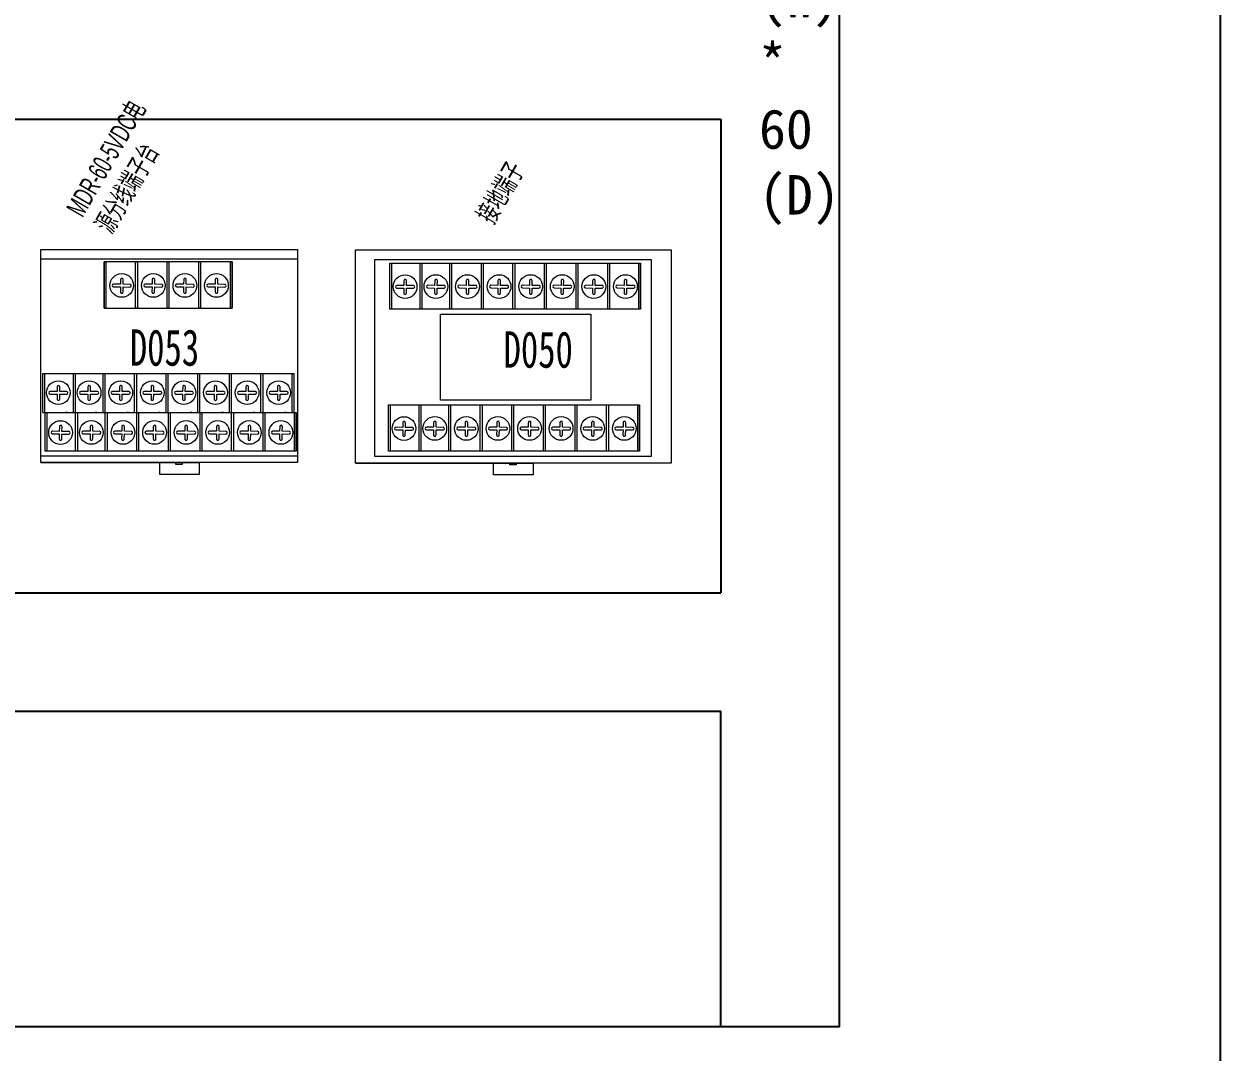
# Model space of a CAD drawing. Header units: millimetres. Extents: x 336 to 12810, y -1577 to 4105.
# Drawn here: x 8612.9 to 8915.8, y 1359.2 to 1619.7 of the extents above; entities that cross this region are included whole.
import ezdxf

# ---------------------------------------------------------------- set-up
doc = ezdxf.new("R2010")
doc.units = ezdxf.units.MM
doc.layers.add('TEXT', color=2, linetype='Continuous')
doc.styles.add('ST', font='', dxfattribs={"width": 0.8, "height": 300})
doc.styles.get("Standard").update_dxf_attribs({"font": ''})
doc.styles.add('样式 8', font='arial.ttf', dxfattribs={"width": 0.6, "height": 2.5})
doc.styles.get('ST').set_extended_font_data('SimSun')
doc.styles.get('Standard').set_extended_font_data('SimSun')

msp = doc.modelspace()

# ---------------------------------------------------------------- linework, layer by layer
for p, q in [((8249.374, 1595.542), (8789.374, 1595.542)), ((8789.374, 1595.542), (8789.374, 1475.542)), ((8249.374, 1475.542), (8789.374, 1475.542)), ((8249.374, 1445.542), (8789.374, 1445.542)), ((8789.374, 1365.542), (8789.374, 1445.542))]:
    msp.add_line(p, q)
at = {"lineweight": 0}
for p, q in [((8617.184, 1508.501), (8652.288, 1508.501)), ((8657.288, 1508.501), (8647.288, 1508.501)), ((8652.288, 1508.501), (8657.288, 1508.501)), ((8696.834, 1508.372), (8736.834, 1508.372)), ((8741.834, 1508.372), (8731.834, 1508.372)), ((8736.834, 1508.372), (8741.834, 1508.372))]:
    msp.add_line(p, q, dxfattribs=at)
at = {"color": 1}
msp.add_lwpolyline([(8148.129, 1948.152), (8915.823, 1948.152), (8915.823, 941.851), (8148.129, 941.851)], close=True, dxfattribs=at)
msp.add_lwpolyline([(8219.374, 1855.542), (8819.374, 1855.542), (8819.374, 1365.542), (8219.374, 1365.542)], close=True)
at = {"lineweight": 0}
for points in [[(8617.184, 1562.501), (8682.184, 1562.501), (8682.184, 1508.501), (8617.184, 1508.501)], [(8696.834, 1562.372), (8776.834, 1562.372), (8776.834, 1508.372), (8696.834, 1508.372)], [(8617.184, 1560.115), (8682.184, 1560.115), (8682.184, 1510.146), (8617.184, 1510.146)], [(8633.169, 1559.343), (8633.607, 1559.343), (8633.607, 1547.671), (8633.169, 1547.671)], [(8633.169, 1547.671), (8665.607, 1547.671), (8665.607, 1559.343), (8633.169, 1559.343)], [(8641.169, 1559.343), (8641.607, 1559.343), (8641.607, 1547.671), (8641.169, 1547.671)], [(8649.169, 1559.343), (8649.607, 1559.343), (8649.607, 1547.671), (8649.169, 1547.671)], [(8657.169, 1559.343), (8657.607, 1559.343), (8657.607, 1547.671), (8657.169, 1547.671)], [(8657.169, 1559.343), (8657.607, 1559.343), (8657.607, 1547.671), (8657.169, 1547.671)], [(8665.169, 1559.343), (8665.607, 1559.343), (8665.607, 1547.671), (8665.169, 1547.671)], [(8701.73, 1559.987), (8771.696, 1559.987), (8771.696, 1510.018), (8701.73, 1510.018)], [(8705.51, 1559.071), (8768.637, 1559.071), (8768.637, 1547.399), (8705.51, 1547.399)], [(8705.51, 1559.071), (8705.948, 1559.071), (8705.948, 1547.399), (8705.51, 1547.399)], [(8713.238, 1559.071), (8713.676, 1559.071), (8713.676, 1547.399), (8713.238, 1547.399)], [(8720.743, 1559.071), (8721.181, 1559.071), (8721.181, 1547.399), (8720.743, 1547.399)], [(8728.743, 1559.071), (8729.181, 1559.071), (8729.181, 1547.399), (8728.743, 1547.399)], [(8736.743, 1559.071), (8737.181, 1559.071), (8737.181, 1547.399), (8736.743, 1547.399)], [(8744.743, 1559.071), (8745.181, 1559.071), (8745.181, 1547.399), (8744.743, 1547.399)], [(8752.743, 1559.071), (8753.181, 1559.071), (8753.181, 1547.399), (8752.743, 1547.399)], [(8760.743, 1559.071), (8761.181, 1559.071), (8761.181, 1547.399), (8760.743, 1547.399)], [(8768.637, 1559.071), (8769.075, 1559.071), (8769.075, 1547.399), (8768.637, 1547.399)], [(8756.458, 1524.323), (8718.347, 1524.323), (8718.347, 1546.079), (8756.458, 1546.079)], [(8705.224, 1523.117), (8768.35, 1523.117), (8768.35, 1511.445), (8705.224, 1511.445)], [(8705.224, 1523.117), (8705.662, 1523.117), (8705.662, 1511.445), (8705.224, 1511.445)], [(8712.951, 1523.117), (8713.389, 1523.117), (8713.389, 1511.445), (8712.951, 1511.445)], [(8720.456, 1523.117), (8720.894, 1523.117), (8720.894, 1511.445), (8720.456, 1511.445)], [(8728.456, 1523.117), (8728.894, 1523.117), (8728.894, 1511.445), (8728.456, 1511.445)], [(8736.456, 1523.117), (8736.894, 1523.117), (8736.894, 1511.445), (8736.456, 1511.445)], [(8744.456, 1523.117), (8744.894, 1523.117), (8744.894, 1511.445), (8744.456, 1511.445)], [(8752.456, 1523.117), (8752.894, 1523.117), (8752.894, 1511.445), (8752.456, 1511.445)], [(8760.456, 1523.117), (8760.894, 1523.117), (8760.894, 1511.445), (8760.456, 1511.445)], [(8768.35, 1523.117), (8768.789, 1523.117), (8768.789, 1511.445), (8768.35, 1511.445)], [(8647.288, 1508.501), (8657.288, 1508.501), (8657.288, 1505.501), (8647.288, 1505.501)], [(8651.375, 1508.501), (8652.99, 1508.501), (8652.99, 1508.066), (8651.375, 1508.066)], [(8652.288, 1508.501), (8653.998, 1508.501), (8653.998, 1508.501), (8652.288, 1508.501)], [(8731.834, 1508.372), (8741.834, 1508.372), (8741.834, 1505.372), (8731.834, 1505.372)], [(8735.921, 1508.372), (8737.535, 1508.372), (8737.535, 1507.938), (8735.921, 1507.938)], [(8736.834, 1508.372), (8738.543, 1508.372), (8738.543, 1508.372), (8736.834, 1508.372)]]:
    msp.add_lwpolyline(points, close=True, dxfattribs=at)
for points in [[(8637.341, 1554.868), (8637.337, 1554.868), (8637.328, 1553.683)], [(8637.999, 1553.679), (8638.008, 1554.863)], [(8645.341, 1554.868), (8645.337, 1554.868), (8645.328, 1553.683)], [(8645.999, 1553.679), (8646.008, 1554.863)], [(8653.341, 1554.868), (8653.337, 1554.868), (8653.328, 1553.683)], [(8653.999, 1553.679), (8654.008, 1554.863)], [(8661.341, 1554.868), (8661.337, 1554.868), (8661.328, 1553.683)], [(8661.999, 1553.679), (8662.008, 1554.863)], [(8709.114, 1554.58), (8709.11, 1554.58), (8709.101, 1553.395)], [(8709.773, 1553.391), (8709.782, 1554.575)], [(8716.915, 1554.596), (8716.911, 1554.596), (8716.901, 1553.411)], [(8717.573, 1553.406), (8717.582, 1554.591)], [(8724.915, 1554.596), (8724.911, 1554.596), (8724.901, 1553.411)], [(8725.573, 1553.406), (8725.582, 1554.591)], [(8732.915, 1554.596), (8732.911, 1554.596), (8732.901, 1553.411)], [(8733.573, 1553.406), (8733.582, 1554.591)], [(8740.915, 1554.596), (8740.911, 1554.596), (8740.901, 1553.411)], [(8741.573, 1553.406), (8741.582, 1554.591)], [(8748.915, 1554.596), (8748.911, 1554.596), (8748.901, 1553.411)], [(8749.573, 1553.406), (8749.582, 1554.591)], [(8756.915, 1554.596), (8756.911, 1554.596), (8756.901, 1553.411)], [(8757.573, 1553.406), (8757.582, 1554.591)], [(8764.915, 1554.596), (8764.911, 1554.596), (8764.901, 1553.411)], [(8765.573, 1553.406), (8765.582, 1554.591)], [(8635.554, 1553.027), (8637.323, 1553.014)], [(8637.328, 1553.683), (8635.559, 1553.695)], [(8637.323, 1553.014), (8637.313, 1551.751)], [(8637.981, 1551.746), (8637.985, 1551.746), (8637.994, 1553.008)], [(8637.994, 1553.008), (8639.735, 1552.995), (8639.735, 1552.999)], [(8639.74, 1553.667), (8637.999, 1553.679)], [(8643.554, 1553.027), (8645.323, 1553.014)], [(8645.328, 1553.683), (8643.559, 1553.695)], [(8645.323, 1553.014), (8645.313, 1551.751)], [(8645.981, 1551.746), (8645.985, 1551.746), (8645.994, 1553.008)], [(8645.994, 1553.008), (8647.735, 1552.995), (8647.735, 1552.999)], [(8647.74, 1553.667), (8645.999, 1553.679)], [(8651.554, 1553.027), (8653.323, 1553.014)], [(8653.328, 1553.683), (8651.559, 1553.695)], [(8653.323, 1553.014), (8653.313, 1551.751)], [(8653.981, 1551.746), (8653.985, 1551.746), (8653.994, 1553.008)], [(8653.994, 1553.008), (8655.735, 1552.995), (8655.735, 1552.999)], [(8655.74, 1553.667), (8653.999, 1553.679)], [(8659.554, 1553.027), (8661.323, 1553.014)], [(8661.328, 1553.683), (8659.559, 1553.695)], [(8661.323, 1553.014), (8661.313, 1551.751)], [(8661.981, 1551.746), (8661.985, 1551.746), (8661.994, 1553.008)], [(8661.994, 1553.008), (8663.735, 1552.995), (8663.735, 1552.999)], [(8663.74, 1553.667), (8661.999, 1553.679)], [(8707.327, 1552.739), (8709.096, 1552.726)], [(8709.101, 1553.395), (8707.332, 1553.407)], [(8709.096, 1552.726), (8709.086, 1551.463)], [(8709.754, 1551.458), (8709.758, 1551.458), (8709.767, 1552.721)], [(8709.767, 1552.721), (8711.508, 1552.707), (8711.508, 1552.711)], [(8711.513, 1553.379), (8709.773, 1553.391)], [(8715.128, 1552.755), (8716.896, 1552.742)], [(8716.901, 1553.411), (8715.133, 1553.423)], [(8716.896, 1552.742), (8716.887, 1551.479)], [(8717.554, 1551.473), (8717.558, 1551.473), (8717.568, 1552.736)], [(8717.568, 1552.736), (8719.309, 1552.723), (8719.309, 1552.727)], [(8719.314, 1553.395), (8717.573, 1553.406)], [(8723.128, 1552.755), (8724.896, 1552.742)], [(8724.901, 1553.411), (8723.133, 1553.423)], [(8724.896, 1552.742), (8724.887, 1551.479)], [(8725.554, 1551.473), (8725.558, 1551.473), (8725.568, 1552.736)], [(8725.568, 1552.736), (8727.309, 1552.723), (8727.309, 1552.727)], [(8727.314, 1553.395), (8725.573, 1553.406)], [(8731.128, 1552.755), (8732.896, 1552.742)], [(8732.901, 1553.411), (8731.133, 1553.423)], [(8732.896, 1552.742), (8732.887, 1551.479)], [(8733.554, 1551.473), (8733.558, 1551.473), (8733.568, 1552.736)], [(8733.568, 1552.736), (8735.309, 1552.723), (8735.309, 1552.727)], [(8735.314, 1553.395), (8733.573, 1553.406)], [(8739.128, 1552.755), (8740.896, 1552.742)], [(8740.901, 1553.411), (8739.133, 1553.423)], [(8740.896, 1552.742), (8740.887, 1551.479)], [(8741.554, 1551.473), (8741.558, 1551.473), (8741.568, 1552.736)], [(8741.568, 1552.736), (8743.309, 1552.723), (8743.309, 1552.727)], [(8743.314, 1553.395), (8741.573, 1553.406)], [(8747.128, 1552.755), (8748.896, 1552.742)], [(8748.901, 1553.411), (8747.133, 1553.423)], [(8748.896, 1552.742), (8748.887, 1551.479)], [(8749.554, 1551.473), (8749.558, 1551.473), (8749.568, 1552.736)], [(8749.568, 1552.736), (8751.309, 1552.723), (8751.309, 1552.727)], [(8751.314, 1553.395), (8749.573, 1553.406)], [(8755.128, 1552.755), (8756.896, 1552.742)], [(8756.901, 1553.411), (8755.133, 1553.423)], [(8756.896, 1552.742), (8756.887, 1551.479)], [(8757.554, 1551.473), (8757.558, 1551.473), (8757.568, 1552.736)], [(8757.568, 1552.736), (8759.309, 1552.723), (8759.309, 1552.727)], [(8759.314, 1553.395), (8757.573, 1553.406)], [(8763.128, 1552.755), (8764.896, 1552.742)], [(8764.901, 1553.411), (8763.133, 1553.423)], [(8764.896, 1552.742), (8764.887, 1551.479)], [(8765.554, 1551.473), (8765.558, 1551.473), (8765.568, 1552.736)], [(8765.568, 1552.736), (8767.309, 1552.723), (8767.309, 1552.727)], [(8767.314, 1553.395), (8765.573, 1553.406)], [(8617.686, 1521.222), (8617.686, 1531.075), (8618.125, 1531.075), (8618.125, 1521.222)], [(8617.686, 1531.075), (8681.251, 1531.075)], [(8625.414, 1521.222), (8625.414, 1531.075), (8625.852, 1531.075), (8625.852, 1521.222)], [(8632.919, 1521.222), (8632.919, 1531.075), (8633.357, 1531.075), (8633.357, 1521.222)], [(8640.919, 1521.222), (8640.919, 1531.075), (8641.357, 1531.075), (8641.357, 1521.222)], [(8648.919, 1521.222), (8648.919, 1531.075), (8649.357, 1531.075), (8649.357, 1521.222)], [(8656.919, 1521.222), (8656.919, 1531.075), (8657.357, 1531.075), (8657.357, 1521.222)], [(8664.919, 1521.222), (8664.919, 1531.075), (8665.357, 1531.075), (8665.357, 1521.222)], [(8672.919, 1521.222), (8672.919, 1531.075), (8673.357, 1531.075), (8673.357, 1521.222)], [(8680.813, 1521.222), (8680.813, 1531.075), (8681.251, 1531.075), (8681.251, 1521.222)], [(8621.29, 1527.703), (8621.286, 1527.703), (8621.277, 1526.518)], [(8621.949, 1526.513), (8621.958, 1527.698)], [(8629.091, 1527.718), (8629.087, 1527.718), (8629.078, 1526.533)], [(8629.75, 1526.529), (8629.759, 1527.713)], [(8637.091, 1527.718), (8637.087, 1527.718), (8637.078, 1526.533)], [(8637.75, 1526.529), (8637.759, 1527.713)], [(8645.091, 1527.718), (8645.087, 1527.718), (8645.078, 1526.533)], [(8645.75, 1526.529), (8645.759, 1527.713)], [(8653.091, 1527.718), (8653.087, 1527.718), (8653.078, 1526.533)], [(8653.75, 1526.529), (8653.759, 1527.713)], [(8661.091, 1527.718), (8661.087, 1527.718), (8661.078, 1526.533)], [(8661.75, 1526.529), (8661.759, 1527.713)], [(8669.091, 1527.718), (8669.087, 1527.718), (8669.078, 1526.533)], [(8669.75, 1526.529), (8669.759, 1527.713)], [(8677.091, 1527.718), (8677.087, 1527.718), (8677.078, 1526.533)], [(8677.75, 1526.529), (8677.759, 1527.713)], [(8619.504, 1525.862), (8621.272, 1525.848)], [(8621.277, 1526.518), (8619.509, 1526.529)], [(8621.272, 1525.848), (8621.263, 1524.585)], [(8621.93, 1524.58), (8621.934, 1524.58), (8621.944, 1525.843)], [(8621.944, 1525.843), (8623.684, 1525.83), (8623.684, 1525.834)], [(8623.69, 1526.501), (8621.949, 1526.513)], [(8627.304, 1525.877), (8629.073, 1525.864)], [(8629.078, 1526.533), (8627.309, 1526.545)], [(8629.073, 1525.864), (8629.063, 1524.601)], [(8629.731, 1524.596), (8629.735, 1524.596), (8629.745, 1525.859)], [(8629.745, 1525.859), (8631.485, 1525.845), (8631.485, 1525.849)], [(8631.49, 1526.517), (8629.75, 1526.529)], [(8635.304, 1525.877), (8637.073, 1525.864)], [(8637.078, 1526.533), (8635.309, 1526.545)], [(8637.073, 1525.864), (8637.063, 1524.601)], [(8637.731, 1524.596), (8637.735, 1524.596), (8637.745, 1525.859)], [(8637.745, 1525.859), (8639.485, 1525.845), (8639.485, 1525.849)], [(8639.49, 1526.517), (8637.75, 1526.529)], [(8643.304, 1525.877), (8645.073, 1525.864)], [(8645.078, 1526.533), (8643.309, 1526.545)], [(8645.073, 1525.864), (8645.063, 1524.601)], [(8645.731, 1524.596), (8645.735, 1524.596), (8645.745, 1525.859)], [(8645.745, 1525.859), (8647.485, 1525.845), (8647.485, 1525.849)], [(8647.49, 1526.517), (8645.75, 1526.529)], [(8651.304, 1525.877), (8653.073, 1525.864)], [(8653.078, 1526.533), (8651.309, 1526.545)], [(8653.073, 1525.864), (8653.063, 1524.601)], [(8653.731, 1524.596), (8653.735, 1524.596), (8653.745, 1525.859)], [(8653.745, 1525.859), (8655.485, 1525.845), (8655.485, 1525.849)], [(8655.49, 1526.517), (8653.75, 1526.529)], [(8659.304, 1525.877), (8661.073, 1525.864)], [(8661.078, 1526.533), (8659.309, 1526.545)], [(8661.073, 1525.864), (8661.063, 1524.601)], [(8661.731, 1524.596), (8661.735, 1524.596), (8661.745, 1525.859)], [(8661.745, 1525.859), (8663.485, 1525.845), (8663.485, 1525.849)], [(8663.49, 1526.517), (8661.75, 1526.529)], [(8667.304, 1525.877), (8669.073, 1525.864)], [(8669.078, 1526.533), (8667.309, 1526.545)], [(8669.073, 1525.864), (8669.063, 1524.601)], [(8669.731, 1524.596), (8669.735, 1524.596), (8669.745, 1525.859)], [(8669.745, 1525.859), (8671.485, 1525.845), (8671.485, 1525.849)], [(8671.49, 1526.517), (8669.75, 1526.529)], [(8675.304, 1525.877), (8677.073, 1525.864)], [(8677.078, 1526.533), (8675.309, 1526.545)], [(8677.073, 1525.864), (8677.063, 1524.601)], [(8677.731, 1524.596), (8677.735, 1524.596), (8677.745, 1525.859)], [(8677.745, 1525.859), (8679.485, 1525.845), (8679.485, 1525.849)], [(8679.49, 1526.517), (8677.75, 1526.529)], [(8617.686, 1521.222), (8681.816, 1521.222)], [(8681.378, 1521.222), (8681.378, 1511.369), (8618.251, 1511.369), (8618.251, 1521.222)], [(8618.251, 1521.222), (8618.689, 1521.222)], [(8618.689, 1521.222), (8618.689, 1511.369), (8618.251, 1511.369), (8618.251, 1521.222)], [(8623.878, 1521.222), (8623.44, 1521.222)], [(8625.978, 1521.222), (8626.417, 1521.222)], [(8626.417, 1521.222), (8626.417, 1511.369), (8625.978, 1511.369), (8625.978, 1521.222)], [(8631.383, 1521.222), (8630.945, 1521.222)], [(8633.484, 1521.222), (8633.922, 1521.222)], [(8633.922, 1521.222), (8633.922, 1511.369), (8633.484, 1511.369), (8633.484, 1521.222)], [(8639.383, 1521.222), (8638.945, 1521.222)], [(8641.484, 1521.222), (8641.922, 1521.222)], [(8641.922, 1521.222), (8641.922, 1511.369), (8641.484, 1511.369), (8641.484, 1521.222)], [(8647.383, 1521.222), (8646.945, 1521.222)], [(8649.484, 1521.222), (8649.922, 1521.222)], [(8649.922, 1521.222), (8649.922, 1511.369), (8649.484, 1511.369), (8649.484, 1521.222)], [(8655.383, 1521.222), (8654.945, 1521.222)], [(8657.484, 1521.222), (8657.922, 1521.222)], [(8657.922, 1521.222), (8657.922, 1511.369), (8657.484, 1511.369), (8657.484, 1521.222)], [(8663.383, 1521.222), (8662.945, 1521.222)], [(8665.484, 1521.222), (8665.922, 1521.222)], [(8665.922, 1521.222), (8665.922, 1511.369), (8665.484, 1511.369), (8665.484, 1521.222)], [(8671.383, 1521.222), (8670.945, 1521.222)], [(8673.922, 1521.222), (8673.922, 1511.369), (8673.484, 1511.369), (8673.484, 1521.222)], [(8673.484, 1521.222), (8673.922, 1521.222)], [(8679.277, 1521.222), (8678.839, 1521.222)], [(8681.816, 1521.222), (8681.816, 1511.369), (8681.378, 1511.369), (8681.378, 1521.222)], [(8708.828, 1518.626), (8708.824, 1518.626), (8708.814, 1517.441)], [(8709.486, 1517.437), (8709.495, 1518.621)], [(8716.628, 1518.642), (8716.624, 1518.642), (8716.615, 1517.457)], [(8717.287, 1517.452), (8717.296, 1518.637)], [(8724.628, 1518.642), (8724.624, 1518.642), (8724.615, 1517.457)], [(8725.287, 1517.452), (8725.296, 1518.637)], [(8732.628, 1518.642), (8732.624, 1518.642), (8732.615, 1517.457)], [(8733.287, 1517.452), (8733.296, 1518.637)], [(8740.628, 1518.642), (8740.624, 1518.642), (8740.615, 1517.457)], [(8741.287, 1517.452), (8741.296, 1518.637)], [(8748.628, 1518.642), (8748.624, 1518.642), (8748.615, 1517.457)], [(8749.287, 1517.452), (8749.296, 1518.637)], [(8756.628, 1518.642), (8756.624, 1518.642), (8756.615, 1517.457)], [(8757.287, 1517.452), (8757.296, 1518.637)], [(8764.628, 1518.642), (8764.624, 1518.642), (8764.615, 1517.457)], [(8765.287, 1517.452), (8765.296, 1518.637)], [(8620.068, 1515.77), (8621.837, 1515.756)], [(8621.842, 1516.426), (8620.073, 1516.438)], [(8621.837, 1515.756), (8621.827, 1514.493)], [(8621.855, 1517.611), (8621.851, 1517.611), (8621.842, 1516.426)], [(8622.495, 1514.488), (8622.499, 1514.488), (8622.508, 1515.751)], [(8622.508, 1515.751), (8624.249, 1515.738), (8624.249, 1515.742)], [(8622.513, 1516.421), (8622.522, 1517.606)], [(8624.254, 1516.41), (8622.513, 1516.421)], [(8627.869, 1515.786), (8629.637, 1515.772)], [(8629.642, 1516.441), (8627.874, 1516.453)], [(8629.637, 1515.772), (8629.628, 1514.509)], [(8629.655, 1517.627), (8629.651, 1517.627), (8629.642, 1516.441)], [(8630.295, 1514.504), (8630.299, 1514.504), (8630.309, 1515.767)], [(8630.309, 1515.767), (8632.049, 1515.754), (8632.049, 1515.758)], [(8630.314, 1516.437), (8630.323, 1517.622)], [(8632.054, 1516.425), (8630.314, 1516.437)], [(8635.869, 1515.786), (8637.637, 1515.772)], [(8637.642, 1516.441), (8635.874, 1516.453)], [(8637.637, 1515.772), (8637.628, 1514.509)], [(8637.655, 1517.627), (8637.651, 1517.627), (8637.642, 1516.441)], [(8638.295, 1514.504), (8638.299, 1514.504), (8638.309, 1515.767)], [(8638.309, 1515.767), (8640.049, 1515.754), (8640.049, 1515.758)], [(8638.314, 1516.437), (8638.323, 1517.622)], [(8640.054, 1516.425), (8638.314, 1516.437)], [(8643.869, 1515.786), (8645.637, 1515.772)], [(8645.642, 1516.441), (8643.874, 1516.453)], [(8645.637, 1515.772), (8645.628, 1514.509)], [(8645.655, 1517.627), (8645.651, 1517.627), (8645.642, 1516.441)], [(8646.295, 1514.504), (8646.299, 1514.504), (8646.309, 1515.767)], [(8646.309, 1515.767), (8648.049, 1515.754), (8648.049, 1515.758)], [(8646.314, 1516.437), (8646.323, 1517.622)], [(8648.054, 1516.425), (8646.314, 1516.437)], [(8651.869, 1515.786), (8653.637, 1515.772)], [(8653.642, 1516.441), (8651.874, 1516.453)], [(8653.637, 1515.772), (8653.628, 1514.509)], [(8653.655, 1517.627), (8653.651, 1517.627), (8653.642, 1516.441)], [(8654.295, 1514.504), (8654.299, 1514.504), (8654.309, 1515.767)], [(8654.309, 1515.767), (8656.049, 1515.754), (8656.049, 1515.758)], [(8654.314, 1516.437), (8654.323, 1517.622)], [(8656.054, 1516.425), (8654.314, 1516.437)], [(8659.869, 1515.786), (8661.637, 1515.772)], [(8661.642, 1516.441), (8659.874, 1516.453)], [(8661.637, 1515.772), (8661.628, 1514.509)], [(8661.655, 1517.627), (8661.651, 1517.627), (8661.642, 1516.441)], [(8662.295, 1514.504), (8662.299, 1514.504), (8662.309, 1515.767)], [(8662.309, 1515.767), (8664.049, 1515.754), (8664.049, 1515.758)], [(8662.314, 1516.437), (8662.323, 1517.622)], [(8664.054, 1516.425), (8662.314, 1516.437)], [(8667.869, 1515.786), (8669.637, 1515.772)], [(8669.642, 1516.441), (8667.874, 1516.453)], [(8669.637, 1515.772), (8669.628, 1514.509)], [(8669.655, 1517.627), (8669.651, 1517.627), (8669.642, 1516.441)], [(8670.295, 1514.504), (8670.299, 1514.504), (8670.309, 1515.767)], [(8670.309, 1515.767), (8672.049, 1515.754), (8672.049, 1515.758)], [(8670.314, 1516.437), (8670.323, 1517.622)], [(8672.054, 1516.425), (8670.314, 1516.437)], [(8675.869, 1515.786), (8677.637, 1515.772)], [(8677.642, 1516.441), (8675.874, 1516.453)], [(8677.637, 1515.772), (8677.628, 1514.509)], [(8677.655, 1517.627), (8677.651, 1517.627), (8677.642, 1516.441)], [(8678.295, 1514.504), (8678.299, 1514.504), (8678.309, 1515.767)], [(8678.309, 1515.767), (8680.049, 1515.754), (8680.049, 1515.758)], [(8678.314, 1516.437), (8678.323, 1517.622)], [(8680.054, 1516.425), (8678.314, 1516.437)], [(8707.041, 1516.785), (8708.809, 1516.772)], [(8708.814, 1517.441), (8707.046, 1517.453)], [(8708.809, 1516.772), (8708.8, 1515.509)], [(8709.467, 1515.504), (8709.471, 1515.504), (8709.481, 1516.767)], [(8709.481, 1516.767), (8711.222, 1516.753), (8711.222, 1516.757)], [(8711.227, 1517.425), (8709.486, 1517.437)], [(8714.842, 1516.801), (8716.61, 1516.787)], [(8716.615, 1517.457), (8714.847, 1517.469)], [(8716.61, 1516.787), (8716.6, 1515.524)], [(8717.268, 1515.519), (8717.272, 1515.519), (8717.282, 1516.782)], [(8717.282, 1516.782), (8719.022, 1516.769), (8719.022, 1516.773)], [(8719.027, 1517.441), (8717.287, 1517.452)], [(8722.842, 1516.801), (8724.61, 1516.787)], [(8724.615, 1517.457), (8722.847, 1517.469)], [(8724.61, 1516.787), (8724.6, 1515.524)], [(8725.268, 1515.519), (8725.272, 1515.519), (8725.282, 1516.782)], [(8725.282, 1516.782), (8727.022, 1516.769), (8727.022, 1516.773)], [(8727.027, 1517.441), (8725.287, 1517.452)], [(8730.842, 1516.801), (8732.61, 1516.787)], [(8732.615, 1517.457), (8730.847, 1517.469)], [(8732.61, 1516.787), (8732.6, 1515.524)], [(8733.268, 1515.519), (8733.272, 1515.519), (8733.282, 1516.782)], [(8733.282, 1516.782), (8735.022, 1516.769), (8735.022, 1516.773)], [(8735.027, 1517.441), (8733.287, 1517.452)], [(8738.842, 1516.801), (8740.61, 1516.787)], [(8740.615, 1517.457), (8738.847, 1517.469)], [(8740.61, 1516.787), (8740.6, 1515.524)], [(8741.268, 1515.519), (8741.272, 1515.519), (8741.282, 1516.782)], [(8741.282, 1516.782), (8743.022, 1516.769), (8743.022, 1516.773)], [(8743.027, 1517.441), (8741.287, 1517.452)], [(8746.842, 1516.801), (8748.61, 1516.787)], [(8748.615, 1517.457), (8746.847, 1517.469)], [(8748.61, 1516.787), (8748.6, 1515.524)], [(8749.268, 1515.519), (8749.272, 1515.519), (8749.282, 1516.782)], [(8749.282, 1516.782), (8751.022, 1516.769), (8751.022, 1516.773)], [(8751.027, 1517.441), (8749.287, 1517.452)], [(8754.842, 1516.801), (8756.61, 1516.787)], [(8756.615, 1517.457), (8754.847, 1517.469)], [(8756.61, 1516.787), (8756.6, 1515.524)], [(8757.268, 1515.519), (8757.272, 1515.519), (8757.282, 1516.782)], [(8757.282, 1516.782), (8759.022, 1516.769), (8759.022, 1516.773)], [(8759.027, 1517.441), (8757.287, 1517.452)], [(8762.842, 1516.801), (8764.61, 1516.787)], [(8764.615, 1517.457), (8762.847, 1517.469)], [(8764.61, 1516.787), (8764.6, 1515.524)], [(8765.268, 1515.519), (8765.272, 1515.519), (8765.282, 1516.782)], [(8765.282, 1516.782), (8767.022, 1516.769), (8767.022, 1516.773)], [(8767.027, 1517.441), (8765.287, 1517.452)]]:
    msp.add_lwpolyline(points, dxfattribs=at)
for centre in [(8637.643, 1553.382), (8645.643, 1553.382), (8653.643, 1553.382), (8661.643, 1553.382), (8709.416, 1553.094), (8717.217, 1553.11), (8725.217, 1553.11), (8733.217, 1553.11), (8741.217, 1553.11), (8749.217, 1553.11), (8757.217, 1553.11), (8765.217, 1553.11), (8621.593, 1526.217), (8629.394, 1526.232), (8637.394, 1526.232), (8645.394, 1526.232), (8653.394, 1526.232), (8661.394, 1526.232), (8669.394, 1526.232), (8677.394, 1526.232), (8622.157, 1516.125), (8629.958, 1516.141), (8637.958, 1516.141), (8645.958, 1516.141), (8653.958, 1516.141), (8661.958, 1516.141), (8669.958, 1516.141), (8677.958, 1516.141), (8709.13, 1517.14), (8716.931, 1517.156), (8724.931, 1517.156), (8732.931, 1517.156), (8740.931, 1517.156), (8748.931, 1517.156), (8756.931, 1517.156), (8764.931, 1517.156)]:
    msp.add_circle(centre, 3, dxfattribs=at)
for centre, radius, start, end in [((8637.643, 1553.382), 1.5, 101.62647, 101.79811), ((8637.675, 1554.866), 0.334, 355.15261, 182.43139), ((8637.643, 1553.382), 1.5, 75.91869, 75.95753), ((8645.643, 1553.382), 1.5, 101.62647, 101.79811), ((8645.675, 1554.866), 0.334, 355.15261, 182.43139), ((8645.643, 1553.382), 1.5, 75.91869, 75.95753), ((8653.643, 1553.382), 1.5, 101.62647, 101.79811), ((8653.675, 1554.866), 0.334, 355.15261, 182.43139), ((8653.643, 1553.382), 1.5, 75.91869, 75.95753), ((8661.643, 1553.382), 1.5, 101.62647, 101.79811), ((8661.675, 1554.866), 0.334, 355.15261, 182.43139), ((8661.643, 1553.382), 1.5, 75.91869, 75.95753), ((8709.416, 1553.094), 1.5, 101.62647, 101.79811), ((8709.448, 1554.578), 0.334, 355.15261, 182.43139), ((8709.416, 1553.094), 1.5, 75.91869, 75.95753), ((8717.217, 1553.11), 1.5, 101.62647, 101.79811), ((8717.248, 1554.594), 0.334, 355.15261, 182.43139), ((8717.217, 1553.11), 1.5, 75.91869, 75.95753), ((8725.217, 1553.11), 1.5, 101.62647, 101.79811), ((8725.248, 1554.594), 0.334, 355.15261, 182.43139), ((8725.217, 1553.11), 1.5, 75.91869, 75.95753), ((8733.217, 1553.11), 1.5, 101.62647, 101.79811), ((8733.248, 1554.594), 0.334, 355.15261, 182.43139), ((8733.217, 1553.11), 1.5, 75.91869, 75.95753), ((8741.217, 1553.11), 1.5, 101.62647, 101.79811), ((8741.248, 1554.594), 0.334, 355.15261, 182.43139), ((8741.217, 1553.11), 1.5, 75.91869, 75.95753), ((8749.217, 1553.11), 1.5, 101.62647, 101.79811), ((8749.248, 1554.594), 0.334, 355.15261, 182.43139), ((8749.217, 1553.11), 1.5, 75.91869, 75.95753), ((8757.217, 1553.11), 1.5, 101.62647, 101.79811), ((8757.248, 1554.594), 0.334, 355.15261, 182.43139), ((8757.217, 1553.11), 1.5, 75.91869, 75.95753), ((8765.217, 1553.11), 1.5, 101.62647, 101.79811), ((8765.248, 1554.594), 0.334, 355.15261, 182.43139), ((8765.217, 1553.11), 1.5, 75.91869, 75.95753), ((8635.557, 1553.361), 0.334, 89.56238, 269.56238), ((8637.647, 1551.748), 0.334, 179.56238, 359.56238), ((8639.737, 1553.333), 0.334, 269.56238, 89.67132), ((8643.557, 1553.361), 0.334, 89.56238, 269.56238), ((8645.647, 1551.748), 0.334, 179.56238, 359.56238), ((8647.737, 1553.333), 0.334, 269.56238, 89.67132), ((8651.557, 1553.361), 0.334, 89.56238, 269.56238), ((8653.647, 1551.748), 0.334, 179.56238, 359.56238), ((8655.737, 1553.333), 0.334, 269.56238, 89.67132), ((8659.557, 1553.361), 0.334, 89.56238, 269.56238), ((8661.647, 1551.748), 0.334, 179.56238, 359.56238), ((8663.737, 1553.333), 0.334, 269.56238, 89.67132), ((8707.33, 1553.073), 0.334, 89.56238, 269.56238), ((8709.42, 1551.46), 0.334, 179.56238, 359.56238), ((8711.511, 1553.045), 0.334, 269.56238, 89.67132), ((8715.13, 1553.089), 0.334, 89.56238, 269.56238), ((8717.221, 1551.476), 0.334, 179.56238, 359.56238), ((8719.311, 1553.061), 0.334, 269.56238, 89.67132), ((8723.13, 1553.089), 0.334, 89.56238, 269.56238), ((8725.221, 1551.476), 0.334, 179.56238, 359.56238), ((8727.311, 1553.061), 0.334, 269.56238, 89.67132), ((8731.13, 1553.089), 0.334, 89.56238, 269.56238), ((8733.221, 1551.476), 0.334, 179.56238, 359.56238), ((8735.311, 1553.061), 0.334, 269.56238, 89.67132), ((8739.13, 1553.089), 0.334, 89.56238, 269.56238), ((8741.221, 1551.476), 0.334, 179.56238, 359.56238), ((8743.311, 1553.061), 0.334, 269.56238, 89.67132), ((8747.13, 1553.089), 0.334, 89.56238, 269.56238), ((8749.221, 1551.476), 0.334, 179.56238, 359.56238), ((8751.311, 1553.061), 0.334, 269.56238, 89.67132), ((8755.13, 1553.089), 0.334, 89.56238, 269.56238), ((8757.221, 1551.476), 0.334, 179.56238, 359.56238), ((8759.311, 1553.061), 0.334, 269.56238, 89.67132), ((8763.13, 1553.089), 0.334, 89.56238, 269.56238), ((8765.221, 1551.476), 0.334, 179.56238, 359.56238), ((8767.312, 1553.061), 0.334, 269.56238, 89.67132), ((8621.593, 1526.217), 1.5, 101.62647, 101.79811), ((8621.624, 1527.7), 0.334, 355.15261, 182.43139), ((8621.593, 1526.217), 1.5, 75.91869, 75.95753), ((8629.394, 1526.232), 1.5, 101.62647, 101.79811), ((8629.425, 1527.716), 0.334, 355.15261, 182.43139), ((8629.394, 1526.232), 1.5, 75.91869, 75.95753), ((8637.394, 1526.232), 1.5, 101.62647, 101.79811), ((8637.425, 1527.716), 0.334, 355.15261, 182.43139), ((8637.394, 1526.232), 1.5, 75.91869, 75.95753), ((8645.394, 1526.232), 1.5, 101.62647, 101.79811), ((8645.425, 1527.716), 0.334, 355.15261, 182.43139), ((8645.394, 1526.232), 1.5, 75.91869, 75.95753), ((8653.394, 1526.232), 1.5, 101.62647, 101.79811), ((8653.425, 1527.716), 0.334, 355.15261, 182.43139), ((8653.394, 1526.232), 1.5, 75.91869, 75.95753), ((8661.394, 1526.232), 1.5, 101.62647, 101.79811), ((8661.425, 1527.716), 0.334, 355.15261, 182.43139), ((8661.394, 1526.232), 1.5, 75.91869, 75.95753), ((8669.394, 1526.232), 1.5, 101.62647, 101.79811), ((8669.425, 1527.716), 0.334, 355.15261, 182.43139), ((8669.394, 1526.232), 1.5, 75.91869, 75.95753), ((8677.394, 1526.232), 1.5, 101.62647, 101.79811), ((8677.425, 1527.716), 0.334, 355.15261, 182.43139), ((8677.394, 1526.232), 1.5, 75.91869, 75.95753), ((8619.506, 1526.195), 0.334, 89.56238, 269.56238), ((8621.596, 1524.583), 0.334, 179.56238, 359.56238), ((8623.687, 1526.168), 0.334, 269.56238, 89.67132), ((8627.307, 1526.211), 0.334, 89.56238, 269.56238), ((8629.397, 1524.598), 0.334, 179.56238, 359.56238), ((8631.488, 1526.183), 0.334, 269.56238, 89.67132), ((8635.307, 1526.211), 0.334, 89.56238, 269.56238), ((8637.397, 1524.598), 0.334, 179.56238, 359.56238), ((8639.488, 1526.183), 0.334, 269.56238, 89.67132), ((8643.307, 1526.211), 0.334, 89.56238, 269.56238), ((8645.397, 1524.598), 0.334, 179.56238, 359.56238), ((8647.488, 1526.183), 0.334, 269.56238, 89.67132), ((8651.307, 1526.211), 0.334, 89.56238, 269.56238), ((8653.397, 1524.598), 0.334, 179.56238, 359.56238), ((8655.488, 1526.183), 0.334, 269.56238, 89.67132), ((8659.307, 1526.211), 0.334, 89.56238, 269.56238), ((8661.397, 1524.598), 0.334, 179.56238, 359.56238), ((8663.488, 1526.183), 0.334, 269.56238, 89.67132), ((8667.307, 1526.211), 0.334, 89.56238, 269.56238), ((8669.397, 1524.598), 0.334, 179.56238, 359.56238), ((8671.488, 1526.183), 0.334, 269.56238, 89.67132), ((8675.307, 1526.211), 0.334, 89.56238, 269.56238), ((8677.397, 1524.598), 0.334, 179.56238, 359.56238), ((8679.488, 1526.183), 0.334, 269.56238, 89.67132), ((8622.189, 1517.608), 0.334, 355.15261, 182.43139), ((8629.989, 1517.624), 0.334, 355.15261, 182.43139), ((8637.989, 1517.624), 0.334, 355.15261, 182.43139), ((8645.989, 1517.624), 0.334, 355.15261, 182.43139), ((8653.989, 1517.624), 0.334, 355.15261, 182.43139), ((8661.989, 1517.624), 0.334, 355.15261, 182.43139), ((8669.989, 1517.624), 0.334, 355.15261, 182.43139), ((8677.989, 1517.624), 0.334, 355.15261, 182.43139), ((8709.13, 1517.14), 1.5, 101.62647, 101.79811), ((8709.161, 1518.624), 0.334, 355.15261, 182.43139), ((8709.13, 1517.14), 1.5, 75.91869, 75.95753), ((8716.931, 1517.156), 1.5, 101.62647, 101.79811), ((8716.962, 1518.639), 0.334, 355.15261, 182.43139), ((8716.931, 1517.156), 1.5, 75.91869, 75.95753), ((8724.931, 1517.156), 1.5, 101.62647, 101.79811), ((8724.962, 1518.639), 0.334, 355.15261, 182.43139), ((8724.931, 1517.156), 1.5, 75.91869, 75.95753), ((8732.931, 1517.156), 1.5, 101.62647, 101.79811), ((8732.962, 1518.639), 0.334, 355.15261, 182.43139), ((8732.931, 1517.156), 1.5, 75.91869, 75.95753), ((8740.931, 1517.156), 1.5, 101.62647, 101.79811), ((8740.962, 1518.639), 0.334, 355.15261, 182.43139), ((8740.931, 1517.156), 1.5, 75.91869, 75.95753), ((8748.931, 1517.156), 1.5, 101.62647, 101.79811), ((8748.962, 1518.639), 0.334, 355.15261, 182.43139), ((8748.931, 1517.156), 1.5, 75.91869, 75.95753), ((8756.931, 1517.156), 1.5, 101.62647, 101.79811), ((8756.962, 1518.639), 0.334, 355.15261, 182.43139), ((8756.931, 1517.156), 1.5, 75.91869, 75.95753), ((8764.931, 1517.156), 1.5, 101.62647, 101.79811), ((8764.962, 1518.639), 0.334, 355.15261, 182.43139), ((8764.931, 1517.156), 1.5, 75.91869, 75.95753), ((8620.071, 1516.104), 0.334, 89.56238, 269.56238), ((8622.157, 1516.125), 1.5, 101.62647, 101.79811), ((8622.157, 1516.125), 1.5, 75.91869, 75.95753), ((8624.251, 1516.076), 0.334, 269.56238, 89.67132), ((8627.871, 1516.119), 0.334, 89.56238, 269.56238), ((8629.958, 1516.141), 1.5, 101.62647, 101.79811), ((8629.958, 1516.141), 1.5, 75.91869, 75.95753), ((8632.052, 1516.091), 0.334, 269.56238, 89.67132), ((8635.871, 1516.119), 0.334, 89.56238, 269.56238), ((8637.958, 1516.141), 1.5, 101.62647, 101.79811), ((8637.958, 1516.141), 1.5, 75.91869, 75.95753), ((8640.052, 1516.091), 0.334, 269.56238, 89.67132), ((8643.871, 1516.119), 0.334, 89.56238, 269.56238), ((8645.958, 1516.141), 1.5, 101.62647, 101.79811), ((8645.958, 1516.141), 1.5, 75.91869, 75.95753), ((8648.052, 1516.091), 0.334, 269.56238, 89.67132), ((8651.871, 1516.119), 0.334, 89.56238, 269.56238), ((8653.958, 1516.141), 1.5, 101.62647, 101.79811), ((8653.958, 1516.141), 1.5, 75.91869, 75.95753), ((8656.052, 1516.091), 0.334, 269.56238, 89.67132), ((8659.871, 1516.119), 0.334, 89.56238, 269.56238), ((8661.958, 1516.141), 1.5, 101.62647, 101.79811), ((8661.958, 1516.141), 1.5, 75.91869, 75.95753), ((8664.052, 1516.091), 0.334, 269.56238, 89.67132), ((8667.871, 1516.119), 0.334, 89.56238, 269.56238), ((8669.958, 1516.141), 1.5, 101.62647, 101.79811), ((8669.958, 1516.141), 1.5, 75.91869, 75.95753), ((8672.052, 1516.091), 0.334, 269.56238, 89.67132), ((8675.871, 1516.119), 0.334, 89.56238, 269.56238), ((8677.958, 1516.141), 1.5, 101.62647, 101.79811), ((8677.958, 1516.141), 1.5, 75.91869, 75.95753), ((8680.053, 1516.091), 0.334, 269.56238, 89.67132), ((8707.043, 1517.119), 0.334, 89.56238, 269.56238), ((8709.134, 1515.506), 0.334, 179.56238, 359.56238), ((8711.224, 1517.091), 0.334, 269.56238, 89.67132), ((8714.844, 1517.135), 0.334, 89.56238, 269.56238), ((8716.934, 1515.522), 0.334, 179.56238, 359.56238), ((8719.025, 1517.107), 0.334, 269.56238, 89.67132), ((8722.844, 1517.135), 0.334, 89.56238, 269.56238), ((8724.934, 1515.522), 0.334, 179.56238, 359.56238), ((8727.025, 1517.107), 0.334, 269.56238, 89.67132), ((8730.844, 1517.135), 0.334, 89.56238, 269.56238), ((8732.934, 1515.522), 0.334, 179.56238, 359.56238), ((8735.025, 1517.107), 0.334, 269.56238, 89.67132), ((8738.844, 1517.135), 0.334, 89.56238, 269.56238), ((8740.934, 1515.522), 0.334, 179.56238, 359.56238), ((8743.025, 1517.107), 0.334, 269.56238, 89.67132), ((8746.844, 1517.135), 0.334, 89.56238, 269.56238), ((8748.934, 1515.522), 0.334, 179.56238, 359.56238), ((8751.025, 1517.107), 0.334, 269.56238, 89.67132), ((8754.844, 1517.135), 0.334, 89.56238, 269.56238), ((8756.934, 1515.522), 0.334, 179.56238, 359.56238), ((8759.025, 1517.107), 0.334, 269.56238, 89.67132), ((8762.844, 1517.135), 0.334, 89.56238, 269.56238), ((8764.934, 1515.522), 0.334, 179.56238, 359.56238), ((8767.025, 1517.107), 0.334, 269.56238, 89.67132), ((8622.161, 1514.491), 0.334, 179.56238, 359.56238), ((8629.961, 1514.507), 0.334, 179.56238, 359.56238), ((8637.961, 1514.507), 0.334, 179.56238, 359.56238), ((8645.961, 1514.507), 0.334, 179.56238, 359.56238), ((8653.961, 1514.507), 0.334, 179.56238, 359.56238), ((8661.961, 1514.507), 0.334, 179.56238, 359.56238), ((8669.961, 1514.507), 0.334, 179.56238, 359.56238), ((8677.961, 1514.507), 0.334, 179.56238, 359.56238)]:
    msp.add_arc(centre, radius, start, end, dxfattribs=at)

# ---------------------------------------------------------------- texts
at = {"lineweight": 0, "insert": (8799.058, 1681.371), "char_height": 10, "width": 13.79767, "attachment_point": 1}
msp.add_mtext('线槽30\\P(W)\\P*\\P60\\P(D)', dxfattribs=at)
at = {"lineweight": 0, "char_height": 5, "attachment_point": 4, "rotation": 60, "style": '样式 8'}
for s, insert, width in [('MDR-60-5VDC{\\f宋体|b0|i0|c134|p2;电源分线端子台}', (8629.4, 1569.4), 33.47104), ('{\\f宋体|b0|i0|c134|p2;接地端子}', (8729.659, 1569.782), 24.48659)]:
    msp.add_mtext(s, dxfattribs=dict(at, insert=insert, width=width))
at = {"layer": 'TEXT', "color": 0, "style": 'ST', "width": 0.7}
for s, p in [('D053', (8639.707, 1533.058)), ('D050', (8734.357, 1532.548))]:
    msp.add_text(s, height=9.216, dxfattribs=at).set_placement(p)

doc.saveas('drawing.dxf')
